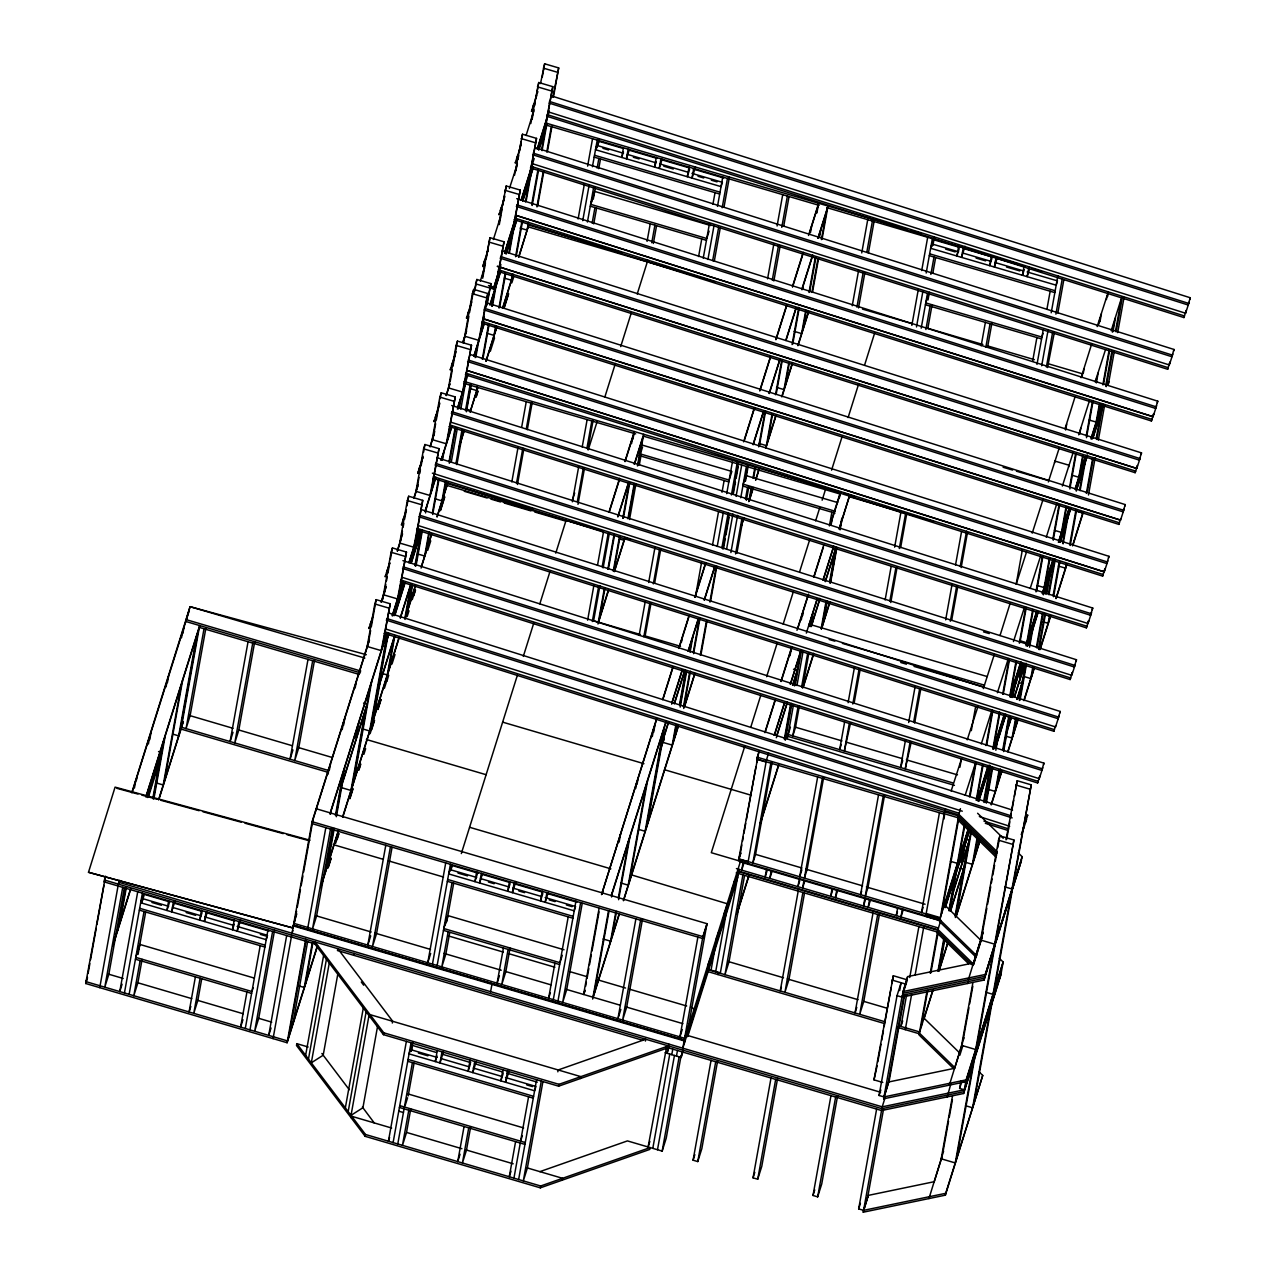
<?xml version="1.0" encoding="UTF-8"?>
<svg xmlns="http://www.w3.org/2000/svg" width="1276" height="1276" viewBox="0 0 1276 1276"><rect width="100%" height="100%" fill="white"/><g stroke="black" fill="none" stroke-linecap="round" stroke-linejoin="round"><path stroke-width="1.5" d="M88.491 872.29L292.97 927.987L88.491 872.29L115.079 787.132L310.004 840.23M317.58 945.851L287.116 1042.747L85.699 983.509L105.525 876.197M88.092 973.428L89.862 963.651M90.564 959.743L96.194 928.418M96.896 924.51L103.946 885.369M104.648 881.445L105.35 877.537L103.994 881.844L315.651 944.096M134.427 788.026L135.687 781.056M136.42 780.226L137.042 776.733M99.751 987.64L118.716 882.274L882.21 1106.834L964.321 1089.8L1001.373 971.929M148.383 744.02L149.786 736.188M122.735 887.346L104.776 987.177L108.843 974.242L124.33 888.128M149.739 739.697L151.142 731.882M117.44 930.635L125.176 887.57M118.78 926.328L125.83 887.187M120.135 922.022L126.483 886.788M166.071 686.903L167.124 681.017M167.427 682.58L168.48 676.711M147.537 797.388L149.739 785.187M148.893 793.066L151.094 780.88M181.511 637.761L182.58 631.891M152.976 797.484L158.958 764.212M182.867 633.454L183.935 627.585M153.279 799.047L163.838 740.319M153.933 798.632L165.194 736.013M366.324 654.684L190.076 606.674L185.69 621.444L360.438 672.851M137.728 891.764L119.769 991.58L122.081 984.195M124.442 992.951L142.402 893.136M142.386 899.676L143.391 894.125L170.011 901.957M181.176 685.164L163.216 784.979L156.198 782.906M142.944 899.787L143.662 895.864M164.572 780.673L182.532 680.842M129.131 994.339L144.028 911.527M138.047 954.448L145.671 912.069M196.632 636.022L178.672 735.853L173.392 734.29M180.028 731.531L197.987 631.716M199.662 625.559L181.048 729.075L327.693 772.203M140.137 960.589L133.821 995.711L137.888 982.791L142.099 959.377M204.016 628.781L186.057 728.612L190.124 715.676L205.978 627.601M168.639 900.856L166.917 910.458L169.23 903.073M173.329 902.228L171.59 911.846L175.083 900.76M248.054 641.732L230.095 741.563L232.998 732.328M201.433 910.49L199.694 920.108L202.023 912.723M252.728 643.12L234.768 742.935L238.835 730L254.69 641.924M206.106 911.877L204.383 921.479L207.286 912.26M195.403 976.842L189.087 1011.964L190.826 1006.429M200.093 978.229L193.777 1013.351L197.828 1000.416L201.704 978.947M234.21 920.14L232.487 929.757L234.226 924.207M238.899 921.511L237.176 931.129L240.654 920.044M246.938 991.994L240.606 1027.116L242.934 1019.731M308.01 659.373L290.051 759.188L292.954 749.953M245.295 1028.504L260.192 945.691M312.684 660.745L294.724 760.576L298.791 747.64L314.646 659.564M249.984 1029.876L267.944 930.06M272.617 931.432L254.658 1031.263L258.725 1018.328L274.579 930.252M286.669 935.563L268.71 1035.394L271.038 1027.993M273.064 1038.616L291.694 935.101M369.195 640.058L312.094 821.68L292.013 933.314L292.906 930.443M295.155 919.039L296.574 911.208M297.276 907.284L300.45 889.675M301.152 885.767L302.906 875.974M303.608 872.066L313.114 819.208M315.826 810.595L316.161 808.745L706.968 923.696L688.338 1027.212M328.06 774.229L329.112 768.359M329.399 769.922L330.468 764.053M342.207 729.633L343.451 722.726M343.563 725.326L344.807 718.42M287.116 1042.747L305.746 939.232M307.532 929.327L325.827 827.661M288.807 1036.591L306.065 940.683M292.874 1023.671L307.66 941.465M330.532 814.327L331.234 810.419M355.143 688.051L356.195 682.181M330.5 829.033L312.54 928.848L316.608 915.929L332.462 827.853M312.349 942.438L304.246 987.465L298.983 985.917M325.205 872.321L332.94 829.256M335.413 815.555L343.164 772.49M305.602 983.158L313.003 942.055M326.56 867.999L333.594 828.858M336.066 815.173L344.52 768.184M327.916 863.692L334.248 828.475M336.354 816.736L342.351 783.48M374.825 603.963L367.169 646.485L381.221 650.616L390.233 603.787L376.181 599.656L374.825 603.963L388.877 608.094M368.525 642.179L370.614 630.583M371.316 626.707L376.181 599.656M296.814 1043.656L296.495 1045.507L365.159 1136.326L540.338 1187.844L649.803 1149.421L650.138 1147.571L540.673 1185.994L365.494 1134.476L296.814 1043.656L308.154 1046.99M357.503 726.873L355.637 737.225L358.859 722.551M382.609 599.832L383.294 595.988M391.078 552.253L383.438 594.775L397.49 598.907L406.486 552.077L392.434 547.946L391.078 552.253L405.13 556.384M383.964 595.525L384.65 591.681M385.129 588.523L385.831 584.663M386.532 580.803L387.218 576.927M387.92 573.068L389.659 563.402M390.344 559.542L392.434 547.946M365.383 710.206L350.948 790.434L342.159 787.85M352.288 786.128L370.247 686.313M353.643 781.821L371.603 682.006M305.634 1055.3L323.594 955.485M407.347 500.543L399.691 543.05L413.743 547.197L422.739 500.367L408.687 496.236L407.347 500.543L421.399 504.674M401.047 538.743L402.434 531.023M403.136 527.148L403.822 523.288M404.524 519.428L406.406 509.714L402.801 520.799M406.948 505.886L408.687 496.236M382.577 646.31L390.233 603.787M308.473 1059.064L326.433 959.233M387.25 633.103L369.641 730.973L362.607 728.899M370.997 726.65L387.888 632.705M372.353 722.344L387.25 639.531M329.272 962.997L311.312 1062.812L323.195 1055.22L337.996 973.014M373.693 718.037L380.025 682.915M423.6 448.833L415.944 491.34L429.996 495.471L439.008 448.658L424.956 444.526L423.6 448.833L437.652 452.964M417.3 487.033L419.038 477.368M419.74 473.508L420.426 469.648M421.128 465.772L422.866 456.106M423.568 452.246L424.956 444.526M395.624 609.737L397.346 600.119M396.98 605.43L398.702 595.812M398.846 594.6L406.486 552.077M337.454 950.508L337.789 948.658L392.641 1021.183L392.306 1023.033M393.566 639.818L387.25 674.94L381.971 673.393M387.027 680.666L387.362 678.816L384.395 688.274M388.606 670.634L394.922 635.512L378.669 687.222M439.853 397.123L432.197 439.63L446.249 443.761L455.261 396.932L441.209 392.801L439.853 397.123L453.905 401.254M433.553 435.323L435.642 423.728M436.344 419.868L439.47 402.466M440.172 398.606L441.209 392.801M415.099 542.874L422.739 500.367M414.588 549.398L416.311 539.796M415.944 545.091L417.667 535.473M404.939 617.839L410.904 584.663M405.943 615.479L411.558 584.249M414.955 565.396L420.841 532.666M407.299 611.172L412.148 584.201M415.402 566.145L421.734 530.928M408.655 606.85L412.531 585.333M416.056 565.762L422.388 530.529M425.562 512.904L426.615 507.035M456.106 345.397L448.466 387.92L462.518 392.051L471.514 345.222L457.462 341.091L456.106 345.397L470.158 349.528M450.157 381.684L452.246 370.088M452.948 366.212L457.462 341.091M431.352 491.164L439.008 448.658M428.864 532.523L424.637 556.001L417.619 553.943M432.389 512.952L438.37 479.68M441.895 460.094L442.597 456.186M425.993 551.695L429.518 532.124M432.692 514.515L439.024 479.282M442.549 459.711L443.952 451.879M463.523 343.292L464.576 337.422M472.375 293.687L464.719 336.21L478.771 340.341L487.767 293.512L473.715 289.381L472.375 293.687L486.427 297.818M353.659 955.277L353.994 953.427M466.075 331.888L468.85 316.432M469.552 312.572L473.715 289.381M473.747 293.448L476.841 279.476L490.893 283.607L487.065 304.852M447.605 439.454L455.261 396.932M474.752 291.056L476.841 279.476M445.499 481.275L441.975 500.846L434.956 498.772M449.024 461.705L455.006 428.433M458.531 408.862L459.934 401.031M482.36 276.764L489.984 237.671L504.036 241.802L496.38 284.309M443.33 496.539L446.153 480.877M449.327 463.268L455.66 428.034M459.185 408.464L461.29 396.724M482.679 278.248L485.454 262.792M486.156 258.932L489.984 237.671M463.874 387.744L471.514 345.222M451.273 462.071L457.255 428.8M460.78 409.229L465.357 383.789M385.783 845.286L367.807 945.117L370.71 935.882M498.964 223.109L506.237 185.961L520.289 190.092L512.633 232.599M455.963 463.459L461.944 430.187M465.469 410.617L470.046 385.161M475.166 357.615L477.288 345.86M499.283 224.608L500.67 216.872M501.372 213.012L502.058 209.152M502.76 205.276L504.499 195.611M505.2 191.751L506.237 185.961M460.668 441.368L462.087 433.553M466.314 410.059L470.892 384.618M475.82 357.216L478.628 341.553M456.904 464.624L462.885 431.352M466.41 411.781L471.338 384.379M480.127 336.035L487.767 293.512M481.881 330.42L484.322 316.895M486.06 307.229L490.893 283.607M390.456 846.674L372.496 946.489L376.564 933.553L392.051 847.439M477.559 387.649L470.094 412.196L477.83 387.617M345.349 1107.823L363.309 1008.008M489.92 287.945L493.429 288.966L500.894 264.435M514.531 175.275L522.49 134.235L536.542 138.382L528.902 180.889M515.887 170.952L517.274 163.232M517.976 159.356L518.662 155.497M519.364 151.637L521.102 141.971M521.804 138.111L522.49 134.235M477.368 386.612L476.666 390.52L469.632 388.462M482.296 359.21L488.628 323.976M491.802 306.368L494.625 290.705M504.036 241.802L495.024 288.631L491.515 287.594M482.95 358.811L488.931 325.539M492.456 305.969L495.981 286.398M348.189 1111.587L366.148 1011.756M368.987 1015.521L351.028 1115.336L362.926 1107.743L377.712 1025.537M351.426 1118.159L351.761 1116.309L391.636 1128.032M369.721 1016.493L370.056 1014.643L580.867 1076.641L580.532 1078.491M530.784 123.549L538.743 82.525L552.795 86.656L545.155 129.179M532.14 119.242L533.878 109.576M534.58 105.717L535.266 101.857M535.968 97.981L538.743 82.525M511.277 236.905L520.289 190.092M495.758 325.571L494.003 335.365L486.969 333.291M498.932 307.963L505.264 272.729M508.789 253.158L511.963 235.55M495.359 331.058L496.061 327.135M499.586 307.564L505.567 274.292M509.443 252.76L513.319 231.243M540.498 83.562L544.645 63.8L558.697 67.931L553.481 96.928M542.204 77.326L544.645 63.8M527.546 185.195L536.542 138.382M512.394 274.324L511.341 280.21L504.323 278.136M515.568 256.715L521.9 221.482M525.425 201.911L529.301 180.379M516.222 256.316L522.554 221.099M526.079 201.512L530.656 176.072M543.799 133.486L552.795 86.656M528.503 222.295L527.084 230.111L520.066 228.053M531.661 204.67L538.009 169.437M541.534 149.866L545.043 130.296M532.204 205.468L538.536 170.234M542.061 150.664L546.973 123.373L538.647 149.85M365.159 1136.326L365.494 1134.476M383.454 1034.661L383.789 1032.81L315.108 941.991L314.773 943.841L383.454 1034.661L558.633 1086.179L668.098 1047.755M552.811 97.359L558.697 67.931M536.893 206.856L543.225 171.622M546.75 152.051L551.328 126.595M537.547 206.457L543.879 171.223M547.404 151.653L551.982 126.212M406.374 1041.391L388.414 1141.207L389.579 1137.522M511.82 481.945L518.152 446.712M521.677 427.141L526.254 401.701M393.104 1142.594L411.063 1042.779M412.674 1042.364L410.776 1050.786L411.685 1047.915M411.255 1051.376L412.802 1042.779M445.723 862.927L427.763 962.742L430.666 953.507M516.493 483.317L522.841 448.099M526.35 428.513L530.928 403.072M397.777 1143.966L412.419 1062.637M517.45 484.497L523.782 449.264M527.307 429.693L532.236 402.291M408.161 1095.925L414.062 1063.179M432.452 964.13L450.412 864.299M451.305 868.988L452.007 865.08M408.783 1110.232L402.466 1145.354L406.534 1132.418L410.744 1109.003M437.142 965.501L452.039 882.689M446.744 921.75L453.682 883.247M448.147 931.751L441.815 966.873L445.882 953.954L449.742 932.485M578.108 218.978L584.44 183.744M587.614 166.119L592.543 138.733M582.733 220.668L589.129 185.116M592.431 166.741L597.232 140.105M597.216 146.644L598.205 141.094L622.943 148.367M598.237 144.188L599.178 138.924M437.285 1050.483L435.291 1061.584L437.03 1056.034M587.423 222.04L593.659 187.381M597.12 168.113L598.859 158.495M593.292 199.104L595.302 187.923M598.763 168.671L600.486 159.037M441.975 1051.871L439.981 1062.956L443.458 1051.871M592.144 223.172L594.951 207.557M476.65 872.018L474.911 881.636L477.814 872.401M593.755 223.89L596.562 208.291M481.323 873.39L479.601 883.008L482.503 873.773M623.454 147.825L621.731 157.427L623.47 151.892M628.143 149.196L626.42 158.814L629.323 149.579M470.078 1060.133L468.085 1071.218L470.413 1063.833M572.35 501.819L578.698 466.585M582.207 447.015L587.135 419.613M474.768 1061.504L472.774 1072.606L476.251 1061.52M464.065 1126.485L457.733 1161.607L460.062 1154.222M577.39 501.229L583.371 467.957M586.896 448.386L591.825 420.984M509.427 881.668L507.704 891.27L510.033 883.885M577.98 504.355L584.328 469.121M587.837 449.551L593.133 420.203M490.606 991.723L491.93 984.322M468.739 1127.856L462.422 1162.978L466.49 1150.059L470.7 1126.644M514.116 883.04L512.394 892.658L515.871 881.572M503.414 948.02L497.098 983.126L499.41 975.741M508.103 949.392L501.771 984.514L505.838 971.578L510.049 948.164M656.247 157.458L654.524 167.076L656.263 161.526M660.936 158.846L659.198 168.448L662.1 159.213M647.076 241.371L650.234 223.81M502.872 1069.782L500.878 1080.868L503.191 1073.483M651.749 242.743L654.907 225.182M653.36 243.477L656.518 225.916M587.63 620.184L593.962 584.95M597.487 565.38L603.468 532.108M507.545 1071.154L505.551 1082.239L509.044 1071.154M542.22 891.302L540.498 900.92L542.81 893.535M592.303 621.556L598.651 586.322M602.176 566.751L608.158 533.48M593.611 620.774L599.943 585.54M603.117 567.932L609.465 532.698M546.91 892.69L545.171 902.292L548.074 893.056M604.282 588.874L597.965 623.996L608.572 590.262M607.807 569.303L614.139 534.07M599.656 617.839L604.936 588.475M608.461 568.905L614.442 535.633M631.572 443.57L632.274 439.646M632.928 439.263L634.316 431.543L624.889 461.513M613.246 571.217L619.594 536M622.768 518.375L629.1 483.141M613.9 570.835L620.248 535.601M623.406 517.976L629.754 482.759M689.04 167.108L687.301 176.71L689.63 169.325M515.584 1141.637L509.268 1176.759L511.006 1171.208M627.904 518.742L634.252 483.508M637.41 465.9L642.003 440.443M628.558 518.343L634.539 485.071M638.064 465.517L643.678 434.287L634.252 464.273M629.515 519.507L635.847 484.29M639.372 464.719L641.126 454.942M693.713 168.48L691.991 178.098L695.468 167.012M513.941 1178.131L520.273 1143.009M528.583 1096.802L520.592 1141.159L522.347 1135.624M554.932 963.173L548.616 998.295L550.355 992.744M518.63 1179.518L536.59 1079.687M553.305 999.666L568.203 916.854M541.279 1081.075L523.32 1180.89L527.387 1167.955L542.874 1081.841M557.979 1001.038L575.939 901.223M580.628 902.611L562.668 1002.426L566.735 989.49L582.223 903.376M698.594 256.524L701.752 238.963M703.236 258.135L709.472 223.459M712.933 204.208L715.023 192.66M557.835 1071.824L558.154 1069.974L645.736 1039.238L645.401 1041.072M639.148 635.336L645.13 602.065M648.655 582.494L655.003 547.26M540.338 1187.844L540.673 1185.994M558.633 1086.179L558.968 1084.329L668.433 1045.905M707.925 259.506L714.161 224.847M717.479 206.377L722.758 177.029M643.838 636.708L649.819 603.436M653.344 583.866L659.676 548.632M645.13 635.926L651.127 602.655M654.636 583.084L660.633 549.812M712.662 260.607L718.643 227.335M722.168 207.765L727.448 178.401M714.257 261.373L720.238 228.101M724.114 206.568L729.394 177.22M599.098 908.337L583.595 994.451L584.95 990.144M585.652 986.236L586.354 982.313M587.056 978.405L588.826 968.612M589.528 964.704L591.282 954.911M592 951.003L599.034 911.862M602.208 894.237L602.91 890.329M619.115 842.128L620.519 834.297M608.461 911.096L592.638 999.06L619.434 913.807M594.313 992.903L609.115 910.697M611.571 896.996L612.273 893.072M562.237 1180.156L562.572 1178.306L526.478 1167.699M635.719 788.456L636.772 782.587M637.075 784.15L638.128 778.28M615.861 911.83L610.582 941.178L603.085 938.977M618.318 898.129L628.542 841.362M611.938 936.871L616.515 911.431M618.621 899.692L629.897 837.056M652.307 736.555L653.711 728.724M653.663 732.249L655.067 724.417M646.15 785.346L628.191 885.161L620.694 882.96M629.546 880.855L647.506 781.04M663.089 731.483L645.114 831.298L639.499 829.639M646.469 826.992L664.429 727.16M647.825 822.669L662.26 742.457M664.605 732.568L662.85 742.345L672.213 745.104L675.738 725.534M681.464 642.131L682.166 638.223M617.935 1018.679L635.895 918.864M695.5 596.275L701.481 562.987M640.584 920.235L622.624 1020.05L626.691 1007.131L642.53 919.055M679.614 704.017L685.595 670.745M673.568 740.798L676.392 725.135M679.901 705.58L685.898 672.293M689.774 650.76L691.528 640.983M674.924 736.491L677.046 724.752M680.204 707.127L686.552 671.894M690.061 652.323L692.884 636.676M683.426 706.92L689.774 671.686M693.299 652.116L699.28 618.844M712.518 545.107L718.5 511.835M722.025 492.265L724.13 480.526M683.729 708.483L690.428 671.288M693.586 653.679L699.934 618.445M717.208 546.479L723.189 513.207M726.714 493.652L732.344 462.311M767.578 278.822L773.91 243.588M777.084 225.98L782.714 194.654M700.349 654.811L706.33 621.54M709.855 601.969L716.187 566.735M701.018 654.301L706.984 621.141M710.493 601.57L716.841 566.337M721.881 547.851L728.229 512.617M731.403 495.008L737.369 461.848M722.838 549.015L729.17 513.797M732.695 494.227L738.325 462.901M723.492 548.632L725.246 538.839M725.948 534.931L729.122 517.306M733.349 493.828L735.455 482.073M736.172 478.165L738.278 466.426M772.251 280.194L778.599 244.96M781.773 227.351L787.404 196.041M773.862 280.975L780.194 245.742M783.719 226.171L788.999 196.807M726.57 549.238L732.918 514.005M736.077 496.38L741.707 465.07M730.909 552.572L737.592 515.376M740.766 497.784L746.396 466.442M744.881 481.339L747.704 465.66M745.535 480.924L747.991 467.223M735.582 553.943L741.93 518.726M745.439 499.155L747.561 487.416M736.89 553.162L743.222 517.928M746.396 500.32L748.852 486.635M748.757 501.627L751.229 487.926M752.984 478.133L754.754 468.356M758.614 446.823L764.962 411.59M750.113 497.321L751.883 487.528M753.637 477.75L755.392 467.957M759.268 446.425L765.616 411.191M772.012 414.285L766.366 445.611L758.869 443.394M775.521 394.715L781.518 361.443M767.721 441.289L772.65 413.887M776.175 394.316L782.172 361.044M810.483 232.551L811.536 226.681M788.919 362.177L783.99 389.579L776.494 387.378M792.077 344.568L798.776 307.372M666.247 1049.016L648.112 1146.98L649.867 1141.446M785.33 385.272L789.206 363.74M792.731 344.169L799.079 308.936M802.588 289.365L803.306 285.457M816.257 213.347L816.959 209.439M816.911 212.964L818.65 203.283L808.521 235.47M668.768 1044.055L667.109 1053.306L668.895 1047.612M652.802 1148.352L669.772 1054.088M671.782 1054.678L672.787 1049.127M805.826 310.068L801.599 333.562L794.103 331.361M808.984 292.459L815.332 257.226M818.857 237.655L819.559 233.747M802.955 329.256L806.113 311.631M809.638 292.06L815.986 256.827M819.495 237.256L820.915 229.425M657.491 1149.74L674.446 1055.459M811.887 292.443L817.884 259.172M821.393 239.601L826.322 212.199M812.541 292.044L818.522 258.773M822.047 239.202L828.012 206.042L817.9 238.229M676.471 1056.05L677.476 1050.515M697.892 937.094L679.933 1036.909L682.245 1029.525M539.876 1171.639L627.441 1140.903L662.164 1151.111L679.135 1056.847M681.129 1055.459L666.231 1138.176L662.164 1151.111M665.083 1052.7L681.161 1057.437L682.15 1051.887M682.485 1050.036L702.901 936.616L706.968 923.696M684.159 1043.943L685.483 1036.543M694.176 1008.901L690.475 1007.115M707.191 970.685L708.515 963.284M708.547 966.379L709.871 958.978M715.31 944.83L716.649 937.429M711.051 970.111L715.549 945.101M716.665 940.524L718.005 933.123M723.444 918.975L724.768 911.574M724.8 914.653L726.124 907.268M727.224 903.759L631.875 875.017M715.724 971.483L727.16 908.002M731.579 893.12L732.903 885.719M732.918 888.798L734.258 881.413M717.925 974.545L718.26 972.711M758.885 751.5L738.469 860.694L740.846 853.118M740.08 854.76L741.85 844.983M742.552 841.059L743.254 837.152M743.956 833.244L745.726 823.451M746.428 819.543L755.934 766.685M756.636 762.777L758.04 754.945M720.286 973.301L738.246 873.486M743.031 862.736L741.707 870.136L744.083 862.576M742.919 874.857L724.959 974.673L729.027 961.753L744.53 875.623M717.686 1060.579L701.832 1148.655L697.765 1161.575L693.091 1160.203L711.051 1060.388M747.832 863.453L766.461 759.938L768.63 753.047M697.765 1161.575L715.724 1061.76M852.24 305.777L858.573 270.544M861.747 252.935L867.728 219.663M770.816 763.16L752.856 862.975L755.567 854.362L772.108 762.378M790.035 655.705L791.088 649.835M856.914 307.165L863.262 271.932M866.787 252.361L872.417 221.035M801.28 619.945L802.333 614.075M802.636 615.638L803.338 611.714M858.525 307.931L864.857 272.697M868.382 253.126L874.363 219.855M784.309 739.107L790.657 703.889M794.166 684.319L795.586 676.487M784.963 738.708L791.295 703.475M794.47 685.882L800.467 652.578M785.266 740.271L791.599 705.038M795.123 685.467L801.456 650.234M793.417 705.118L787.802 736.332L954.432 785.33M796.942 685.547L802.923 652.275M809.941 626.612L811.695 616.818M766.445 869.626L765.121 877.027L767.498 869.466M810.595 626.213L813.051 612.512M829.4 525.919L831.872 512.218M811.823 625.75L812.876 619.881M798.106 706.489L792.811 735.853L795.522 727.24L799.398 705.708M801.615 686.919L807.612 653.647M831.075 525.138L832.143 519.268M802.572 688.083L808.904 652.865M771.135 871.014L769.811 878.398L772.187 870.854M839.369 497.911L840.405 492.153L830.293 524.34M821.186 628.494L826.114 601.108M829.639 581.537L835.27 550.227M822.191 626.149L826.768 600.709M829.942 583.1L836.274 547.851M830.213 582.669L836.211 549.398M840.071 527.865L841.841 518.072M823.546 621.843L827.071 602.272M830.58 582.685L836.928 547.468M840.102 529.843L841.506 522.012M799.239 879.276L797.915 886.66L799.685 880.998M817.661 776.94L799.701 876.756L801.854 869.865M798.202 891.111L780.242 990.926L781.39 987.241M803.928 880.647L802.588 888.048L804.965 880.488M822.334 778.312L804.374 878.143L807.086 869.514L823.642 777.531M802.875 892.498L784.915 992.313L788.983 979.378L804.486 893.264M777.642 1078.22L761.788 1166.296L757.721 1179.215L753.047 1177.844L771.007 1078.013M757.721 1179.215L775.68 1079.4M911.846 325.38L918.178 290.146M921.703 270.576L927.684 237.304M844.584 722.232L839.656 749.634L841.283 744.466M848.109 702.661L854.442 667.428M916.487 326.943L922.867 291.518M926.185 273.016L932.373 238.676M932.357 245.215L933.346 239.665L958.085 246.938M932.915 245.327L934.367 237.208M849.274 723.604L844.345 751.006L850.566 722.822M852.799 704.033L859.131 668.799M921.208 328.171L927.413 293.655M930.874 274.388L934 257.066M854.091 703.251L860.088 669.98M928.003 299.988L929.391 292.284M932.868 273.016L935.627 257.608M925.882 329.543L930.092 306.128M927.843 328.315L932.054 304.9M832.032 888.909L830.692 896.31L832.478 890.648M885.129 599.991L891.111 566.719M894.635 547.149L900.968 511.915M836.721 890.297L835.381 897.682L837.758 890.138M889.803 601.363L895.8 568.091M899.309 548.52L905.657 513.287M890.76 602.527L897.092 567.294M900.617 547.723L906.598 514.451M958.595 246.396L956.872 255.998L959.201 248.613M963.284 247.767L961.562 257.385L965.039 246.3M878.542 794.852L860.582 894.667L861.667 891.222M864.825 898.559L863.485 905.96L865.862 898.4M883.231 796.224L865.272 896.039L867.983 887.426L884.523 795.442M837.598 1095.845L821.744 1183.921L817.677 1196.856L813.003 1195.468L830.963 1095.653M869.498 899.931L868.174 907.332L870.551 899.771M817.677 1196.856L835.636 1097.025M872.991 913.106L855.032 1012.937L856.77 1007.386M991.388 256.029L989.666 265.647L991.978 258.262M905.482 740.144L900.553 767.546L902.722 760.64M908.656 722.519L914.988 687.301M877.681 914.493L859.721 1014.308L863.772 1001.373L879.627 913.297M996.077 257.417L994.339 267.019L997.242 257.784M981.164 345.796L985.375 322.381M910.171 741.515L905.242 768.918L911.112 742.68M913.68 721.945L919.677 688.673M914.637 723.109L920.969 687.876M985.838 347.184L990.048 323.769M987.799 345.956L992.01 322.541M945.66 619.849L952.008 584.615M955.517 565.045L961.514 531.773M897.602 908.209L896.278 915.594L897.459 911.814M950.349 621.237L956.681 586.003M960.206 566.432L966.554 531.199M951.641 620.439L957.638 587.167M961.163 567.597L967.495 532.363M902.292 909.581L900.952 916.981L903.328 909.421M882.785 1082.447L873.996 1079.863L893.312 975.741L907.364 979.872L901.957 997.114L897.028 995.663L901.095 982.727L899.692 990.559M877.122 1065.779L873.996 1079.863M877.824 1061.855L880.998 1044.246M881.7 1040.323L883.455 1030.545M884.156 1026.622L891.206 987.48M891.908 983.573L893.312 975.741M1024.181 265.679L1022.443 275.297L1024.197 269.746M978.836 1071.633L982.743 1075.445L945.691 1193.315L863.581 1210.35L858.668 1208.898L876.628 1109.083M999.236 958.196L1003.159 962.024L966.107 1079.879L883.997 1096.929L879.068 1095.478L897.028 995.663M1028.855 267.051L1027.132 276.669L1029.461 269.284M982.743 1075.445L945.372 1195.165L863.246 1212.2L882.21 1106.834L885.145 1097.488M966.107 1079.879L965.773 1081.729L883.662 1098.78L902.292 995.264L984.402 978.213L1021.454 860.359L984.067 980.064L901.957 997.114M1018.2 852.847L1022.108 856.659L1021.789 858.509L984.737 976.363L902.611 993.414L907.651 976.603L973.349 962.965L973.014 964.815M867.648 1197.43L883.502 1109.354M888.048 1083.994L903.902 995.918M933.984 1181.751L868.286 1195.389L863.246 1212.2M907.651 976.603L902.611 993.414M904.556 995.535L889.404 1079.687L883.997 1096.929M906.566 995.12L900.936 1026.43L902.674 1020.896M909.74 977.496L918.895 926.615M939.439 812.764L921.479 912.579L923.106 907.411M905.29 1029.652L911.606 994.53M915.131 974.96L923.904 926.137M943.857 819.176L944.559 815.268M1032.683 360.949L1036.894 337.534M959.919 767.243L961.322 759.411M1036.989 364.41L1043.226 329.734M1047.038 308.553L1050.164 291.231M971.307 730.654L975.534 707.159M927.062 990.846L919.007 1034.868L953.172 1068.187M930.236 973.221L937.956 929.502L940.875 920.203M959.201 814.2L957.702 819.766L996.157 857.265M960.445 808.649L958.372 816.066L996.811 853.58M921.017 1027.627L927.716 990.447M930.89 972.838L937.924 933.681M941.704 913.345L958.611 819.399M1041.679 365.781L1048.043 330.404M1051.217 312.779L1057.9 275.6M1046.384 367.01L1052.732 331.776M1055.89 314.167L1062.238 278.934M937.924 971.355L943.921 938.083M948.85 910.681L954.831 877.409M964.465 824.216L957.415 863.358L950.397 861.3M969.393 796.814L975.374 763.542M938.578 970.956L944.208 939.646M949.424 910.713L956.187 873.103M958.77 859.051L964.768 825.779M970.047 796.415L976.028 763.144M939.583 968.612L944.846 939.311M950.094 910.219L953.523 891.111M1054.327 332.542L1047.532 367.552M1057.852 312.971L1063.833 279.699M964.066 848.046L961.37 862.975L965.422 843.723M955.07 915.977L963.157 871.077M967.607 846.307L963.492 869.227L959.983 868.19M976.172 800.371L982.504 765.137M986.029 745.567L992.01 712.295M955.373 917.524L970.877 831.41M976.826 799.972L983.158 764.739M986.683 745.168L992.664 711.896M956.378 915.163L971.164 832.973M1016.414 582.957L1022.395 549.685M992.808 749.124L999.491 711.928M1002.665 694.319L1008.997 659.086M977.288 836.912L972.36 864.315L965.342 862.257M983.637 801.679L989.618 768.407M993.462 748.725L999.794 713.491M1003.319 693.921L1009.3 660.649M973.955 859.242L977.48 839.672M984.179 802.476L990.511 767.259M977.687 847.376L979.107 839.544M985.79 802.349L992.138 767.131M995.679 746.699L996.014 744.849M986.332 803.146L992.664 767.929M995.838 750.304L997.242 742.472M1009.794 695.914L1016.127 660.697M1019.301 643.072L1025.633 607.839M1010.799 693.57L1016.43 662.26M1019.955 642.673L1026.287 607.456M999.156 769.922L995.28 791.439L988.246 789.381M1002.665 750.352L1008.662 717.08M1012.171 697.494L1013.24 691.624M1054.534 462.917L1054.869 461.067L1068.921 465.198L1068.586 467.048M996.636 787.132L999.794 769.524M1003.303 750.033L1009.3 716.681M1012.825 697.111L1014.595 687.317M997.992 782.826L1000.448 769.157M1003.606 751.58L1007.466 730.111M1007.801 728.261L1009.858 716.809M1022.124 664.126L1019.779 677.205L1022.81 663.552M1032.763 609.45L1026.781 642.721L1019.763 640.648M1035.937 591.825L1042.285 556.607M1028.137 638.415L1033.066 611.013M1036.591 591.442L1042.923 556.208M1065.667 430.012L1066.72 424.142M928.944 1198.563L943.586 1151.207M947.239 1096.897L950.875 1083.723M949.344 1085.142L963.986 1037.787M967.639 983.477L967.974 981.627M968.309 979.777L982.951 932.421M1015.584 718.484L1012.075 738.006L1006.796 736.459M1019.093 698.961L1021.566 685.292M1025.33 664.349L1021.885 683.442L1018.376 682.405M1013.431 733.7L1016.238 718.085M1019.396 700.508L1026.111 663.233M1029.269 645.624L1031.391 633.885M1014.787 729.394L1016.541 719.6M1020.066 700.03L1026.398 664.796M1029.572 647.187L1032.747 629.578M952.47 1096.164L941.194 1158.799L955.245 1162.93L973.205 1063.115M972.87 982.743L961.61 1045.379L975.662 1049.51L993.621 949.679M998.518 840.182L980.558 940.013L994.61 944.144L1013.926 840.007L999.874 835.876L998.518 840.182L1012.57 844.329M1049.398 558.202L1044.119 587.55L1037.101 585.493M1052.923 538.631L1058.92 505.36M1082 377.202L1082.718 373.278M942.9 1152.531L948.531 1121.205M949.248 1117.297L952.406 1099.689M963.316 1039.111L968.947 1007.785M969.648 1003.877L972.822 986.252M982.265 933.745L986.842 908.305M987.544 904.381L990.718 886.772M991.42 882.848L992.122 878.941M992.84 875.017L994.594 865.24M995.296 861.316L997.066 851.539M997.768 847.631L999.874 835.876M1045.475 583.244L1050.052 557.803M1053.226 540.195L1059.558 504.961M1083.356 372.895L1084.074 368.971M1046.479 585.094L1046.814 583.244M1050.292 568.713L1050.627 566.879M1032.874 666.79L1030.769 678.545L1023.751 676.471M1036.399 647.219L1042.396 613.947M1045.905 594.377L1048.728 578.73M1031.247 677.779L1031.582 675.929M1032.364 673.473L1033.416 667.587M1036.941 648.017L1043.274 612.799M1046.798 593.212L1050.323 573.642M1050.547 572.158L1050.882 570.308M1038.536 648.798L1044.885 613.565M1048.409 593.994L1054.391 560.722M964.321 1089.8L959.632 1088.412L960.972 1081.027M1039.079 649.596L1045.411 614.362M1048.936 594.791L1054.933 561.52M1005.998 839.831L1017.211 780.721L1031.263 784.852L1013.303 884.667M1066.034 506.955L1061.457 532.395L1054.439 530.337M1069.559 487.384L1075.556 454.112M1099.003 323.992L1100.056 318.123M1006.652 839.433L1009.826 821.824M1010.528 817.9L1011.23 813.992M1011.932 810.085L1013.702 800.291M1014.404 796.384L1017.211 780.721M1062.812 528.089L1066.688 506.556M1069.862 488.947L1076.194 453.714M1079.719 434.143L1080.772 428.273M1099.992 321.648L1101.411 313.816M945.372 1195.165L945.691 1193.315M665.976 1047.133L881.541 1110.535L963.651 1093.484L965.661 1082.399L1003.159 962.024M984.067 980.064L984.402 978.213M984.737 976.363L1022.108 856.659M1049.542 615.479L1048.138 623.31L1042.859 621.763M1053.067 595.908L1059.048 562.636M1062.573 543.066L1066.098 523.495M1106.42 299.525L1107.121 295.617M1053.593 596.705L1059.941 561.472M1063.115 543.863L1067.693 518.423M1107.664 296.415L1108.365 292.507M1075.493 488.564L1086.004 455.436M1082.67 455.707L1078.81 477.24L1071.776 475.166M1086.195 436.137L1092.543 400.903M1096.052 381.333L1096.77 377.425M956.601 1158.624L974.561 1058.793M977.017 1045.188L994.977 945.372M995.966 939.838L1013.926 840.007M1080.166 472.933L1083.324 455.309M1086.498 437.7L1093.181 400.505M1096.355 382.896L1098.126 373.102M1066.178 564.231L1065.476 568.155L1058.442 566.081M1069.703 544.661L1076.035 509.443M1079.56 489.856L1083.436 468.34M1070.229 545.458L1076.577 510.24M1080.102 490.654L1085.031 463.268M990.543 1007.944L972.583 1107.775L965.565 1105.702M1010.959 894.524L992.999 994.339L985.965 992.281M1031.263 784.852L1011.948 888.973L1004.93 886.916M1099.322 404.46L1096.148 422.069L1089.114 420.011M1102.831 384.889L1109.179 349.656M1112.337 332.047L1114.108 322.254M973.939 1103.453L991.899 1003.638M994.355 990.032L1012.315 890.217M1097.504 417.762L1099.96 404.061M1103.485 384.491L1109.466 351.219M1112.991 331.648L1115.463 317.947M1086.339 493.413L1092.671 458.196M1096.196 438.625L1100.773 413.169M1105.686 385.862L1112.018 350.645M1115.543 331.074L1121.173 299.748M1087.232 492.265L1093.213 458.993M1096.738 439.423L1102.703 406.246M1106.228 386.66L1112.56 351.442M1116.085 331.872L1122.067 298.584M1002.713 964.544L1000.703 975.63L963.651 1093.484M1088.476 494.992L1095.159 457.797M1098.333 440.188L1104.665 404.955M1108.429 384.076L1114.155 352.208M1117.68 332.637L1124.028 297.404M131.795 792.667L190.076 606.674L364.84 658.065M132.05 792.603L189.342 610.343M87.39 977.352L86.034 981.659L287.451 1040.897L317.325 945.899M85.699 983.509L87.502 977.815M118.381 884.124L119.577 880.328M145.847 796.798L199.55 625.926M146.102 796.75L199.215 627.776M147.506 797.484L161.653 752.521L158.527 751.596M148.287 797.404L160.648 758.056M114.409 940.221L130.535 888.973M158.575 799.733L183.122 721.69M112.894 945.867L130.79 888.909M158.846 799.685L183.361 721.69M141.429 902.754L143.741 895.369M141.668 902.754L143.406 897.219M137.186 953.666L139.515 946.282M267.115 936.791L266.206 939.678L140.679 902.754L142.035 898.448L168.655 906.279M253.111 987.831L251.946 991.532L135.782 957.367L139.85 944.431L254.099 978.038M371.204 621.332L368.923 628.542L369.434 626.931M387.457 569.622L385.177 576.816L385.703 575.221M403.71 517.912L401.43 525.106L401.956 523.511M419.964 466.203L417.699 473.396L418.209 471.801M421.782 460.795L422.962 457.063M436.233 414.477L433.952 421.686L434.462 420.091M438.641 407.219L439.805 403.487M452.486 362.767L450.205 369.976L450.731 368.381M454.304 357.376L456.058 351.777M468.739 311.057L466.458 318.25L466.984 316.655M470.557 305.666L471.737 301.934M484.992 259.347L482.711 266.54L483.237 264.945M486.81 253.956L487.99 250.208M501.261 207.637L498.98 214.831L499.49 213.236M503.079 202.23L504.833 196.632M517.514 155.927L515.233 163.121L515.759 161.526M519.332 150.52L521.087 144.922M533.767 104.201L531.486 111.411L532.012 109.816M535.585 98.81L536.765 95.078M480.302 281.103L484.465 267.864M493.381 239.505L501.101 214.926M509.427 188.449L517.418 163.822M526.079 135.495L533.799 110.916M381.109 602.144L385.878 586.976M397.203 550.961L402.562 533.894M413.887 497.895L418.065 484.625M429.98 446.712L434.749 431.543M446.074 395.528L449.822 383.613M462.757 342.462L466.33 331.09M312.221 822.095L369.466 640.01M381.38 602.097L386.149 586.928M397.474 550.913L401.047 539.541M414.158 497.847L417.73 486.475M430.235 446.664L434.414 433.393M446.329 395.48L449.902 384.108M463.013 342.415L466.585 331.042M296.798 913.839L293.815 923.345L684.606 1038.281L688.673 1025.362M504.467 253.095L515.759 217.159M521.102 200.141L534.181 158.543M537.148 149.085L549.047 111.267M293.001 927.301L295.266 919.486M493.429 288.966L500.559 266.285M504.722 253.047L516.014 217.111M521.358 200.093L532.666 164.173M537.419 149.053L549.302 111.235M330.213 812.876L386.819 632.816M392.195 615.75L402.913 581.633M408.878 562.684L419.006 530.449M424.956 511.501L435.69 477.384M441.049 460.317L451.784 426.2M457.733 407.251L467.861 375.016M473.827 356.068L483.955 323.849M489.904 304.9L500.607 270.863M505.966 253.844L516.652 219.807M522.602 200.906L533.304 166.869M330.085 814.12L387.091 632.768M392.45 615.702L403.184 581.585M409.133 562.636L419.262 530.401M425.227 511.453L435.945 477.336M441.321 460.269L452.039 426.152M457.398 409.102L465.74 382.561M474.082 356.02L484.21 323.801M490.175 304.852L500.878 270.815M506.221 253.796L516.924 219.775M522.873 200.858L532.969 168.719M538.919 149.802L546.638 125.223M387.218 636.453L388.414 632.673M393.774 615.622L403.886 583.435M410.441 562.62L420.554 530.433M386.229 642.003L388.606 634.427M394.555 615.495L404.667 583.307M411.223 562.477L421.335 530.29M341.33 785.936L367.057 704.049L363.548 703.028M385.894 643.854L388.861 634.379M394.826 615.447L404.939 583.26M411.478 562.429L421.75 529.795M340.995 787.786L366.722 705.899M379.004 685.371L394.316 636.628M400.217 617.887L410.824 584.137M400.473 617.855L410.489 585.971M321.01 885.656L338.347 830.517M342.526 817.198L399.308 636.596M405.034 618.35L415.45 585.253M421.415 566.241L431.575 533.926M436.966 516.812L447.716 482.599M460.269 442.66L463.858 431.256M485.885 361.188L496.587 327.15M502.521 308.234L513.223 274.212M518.582 257.194L528.679 225.039L518.838 257.146M320.675 887.506L338.603 830.469M342.797 817.15L399.563 636.533M404.955 619.434L415.115 587.104M421.08 568.091L431.846 533.878M437.221 516.764L447.988 482.535M458.738 448.323L464.113 431.208M486.14 361.14L496.842 327.103M502.792 308.202L512.888 276.047M327.964 867.776L330.931 858.317M335.684 843.213L338.65 833.754M349.943 797.867L352.91 788.409M358.843 769.524L360.63 763.845M370.136 733.62L374.299 720.382M377.856 709.057L380.822 699.599M392.019 663.999L395.002 654.524M412.276 599.592L415.242 590.118M427.747 550.339L430.73 540.865M440.252 510.56L444.431 497.305M475.98 396.932L477.766 391.238M490.319 351.299L494.514 337.996M504.068 307.58L508.247 294.262M511.835 282.857L513.638 277.163M328.219 867.728L331.186 858.285M337.135 839.385L338.922 833.722M349.911 798.744L352.894 789.238M358.859 770.257L360.661 764.563M363.867 754.355L365.638 748.693M371.587 729.792L374.554 720.35M377.967 709.504L381.093 699.567M386.915 681.033L388.701 675.339M407.204 616.483L408.99 610.789M413.727 595.764L415.513 590.07M440.523 510.512L444.798 496.89M476.235 396.884L478.037 391.174M504.339 307.532L508.661 293.751M596.833 147.872L598.572 142.338M591.442 202.485L594.345 193.25M451.752 866.532L450.396 870.838L451.401 865.303L478.021 873.135M461.322 853.564L517.402 675.179M523.304 656.406L533.926 622.608M539.828 603.835L549.86 571.919M555.762 553.146L566.385 519.348M572.286 500.559L574.647 493.046M588.236 449.87L597.088 421.702M604.76 397.299L615.383 363.5M620.694 346.594L631.317 312.795M637.218 294.022L647.841 260.224M445.196 924.845L447.525 917.444M405.258 1105.16L407.586 1097.759M608.987 512.107L619.594 478.372M609.242 512.075L619.259 480.223M625.144 461.497L633.981 433.377M617.759 516.732L628.366 483.014M618.031 516.7L628.621 482.982M634.523 464.241L643.343 436.137L840.198 494.035L830.564 524.292M709.089 231.115L706.776 238.5L590.613 204.335L594.664 191.4L710.828 225.565M639.818 455.739L642.53 447.11M598.3 622.146L608.301 590.294M614.203 571.552L624.937 537.387M614.458 571.536L625.065 537.802M562.269 955.309L559.957 962.694L443.793 928.529L447.86 915.594L564.024 949.775M656.677 718.516L601.554 894.635L656.342 720.366M662.627 699.567L672.755 667.364M678.704 648.431L688.833 616.228M694.782 597.28L705.5 563.195M743.637 441.863L754.355 407.778M759.714 390.743L770.433 356.658M775.792 339.607L786.51 305.538M792.46 286.59L803.178 252.504M662.898 699.519L673.01 667.332M678.976 648.383L689.088 616.18M695.053 597.232L705.772 563.147M744.498 439.933L754.626 407.73M759.986 390.695L770.098 358.508M776.047 339.575L786.766 305.49M792.571 287.004L803.433 252.473M809.383 233.54L818.315 205.133M611.252 895.545L666.04 721.275M671.989 702.326L682.118 670.123M688.083 651.191L698.195 618.988M704.161 600.039L714.879 565.938M753.015 444.622L763.128 412.435M769.077 393.502L779.795 359.417M785.745 340.469L795.873 308.282M801.822 289.349L812.541 255.264M611.379 895.959L666.311 721.227M671.67 704.177L682.389 670.075M688.338 651.143L698.466 618.94M704.416 599.991L714.544 567.788M753.271 444.574L763.399 412.387M769.348 393.455L779.461 361.267M786.016 340.437L796.128 308.234M801.95 289.764L812.796 255.216M818.155 238.181L827.677 207.892M661.239 744.913L668.305 722.423M674.207 703.698L684.797 669.964M660.904 746.763L668.56 722.407M674.462 703.666L685.068 669.948M744.498 480.877L745.583 477.431M659.229 753.877L663.983 738.724M583.866 994.403L585.046 990.623M663.057 742.472L664.254 738.676M592.957 997.21L619.163 913.855M623.326 900.601L678.114 726.331M684.08 707.382L694.798 673.297M700.444 655.322L701.337 652.451M740.67 527.355L743.653 517.881M749.012 500.846L753.175 487.591M755.551 480.015L759.124 468.659M765.68 447.828L775.792 415.641M781.741 396.692L792.46 362.607M797.819 345.573L808.537 311.488M623.597 900.553L678.385 726.283M684.335 707.335L694.463 675.148M740.941 527.307L743.908 517.833M749.267 500.798L753.43 487.544M755.823 479.967L758.789 470.493M765.935 447.78L776.063 415.593M782.013 396.661L792.125 364.457M798.074 345.525L808.793 311.44M618.525 1016.828L620.838 1009.444M744.785 746.173L711.306 852.703L939.886 919.932M750.703 727.4L760.735 695.468M766.637 676.695L777.259 642.897M783.161 624.124L793.193 592.208M799.685 571.552L809.718 539.636M815.619 520.847L819.766 507.704M822.127 500.192L825.668 488.931M831.569 470.158L842.192 436.36M848.093 417.587L858.716 383.789M864.618 365L874.65 333.084M764.834 732.568L774.947 700.396M780.896 681.464L791.614 647.379M796.974 630.344L808.282 594.377M813.625 577.342L823.754 545.155M759.14 751.452L756.684 759.252L766.063 762.011M765.09 732.52L775.218 700.349M781.167 681.416L791.87 647.347M797.819 628.414L808.537 594.329M813.897 577.294L823.419 547.005M706.633 925.547L702.566 938.466L311.775 823.53M774.197 735.327L784.309 703.14M790.275 684.207L800.977 650.138M806.336 633.103L817.055 599.034M823.004 580.101L833.707 546.016M839.066 528.982L849.784 494.913L839.337 528.934M774.468 735.279L784.58 703.108M790.53 684.175L801.36 649.707M808.984 625.479L817.31 598.986M823.259 580.054L833.372 547.867M776.653 735.901L787.26 702.183M792.555 685.324L797.261 670.331L793.512 669.23M811.042 626.516L819.878 598.412M825.173 581.553L835.78 547.819M776.318 737.751L786.925 704.033M792.811 685.292L796.926 672.181M811.297 626.484L819.543 600.262M825.428 581.521L836.179 547.356M740.59 853.165L738.724 859.083L748.103 861.826M931.958 246.443L933.123 242.759M740.925 859.912L684.127 1040.865L293.336 925.913M682.804 1048.25L739.043 869.355L687.222 1034.98M686.935 1036.702L738.852 871.508M681.161 1057.437L682.947 1051.743M687.716 1036.543L737.863 877.059M760.065 823.738L778.519 765.058M786.845 738.549L790.418 727.192M802.923 687.445L813.625 653.36M821.281 629.02L829.703 602.256M759.746 825.588L778.791 765.01M787.117 738.517L788.313 734.721M803.178 687.397L813.306 655.21M821.632 628.717L829.958 602.208M928.657 293.671L925.754 302.906L1041.902 337.071L1043.066 333.371M927.158 299.206L928.896 293.671M736.762 913.839L748.693 875.878M737.018 913.791L748.964 875.815M693.091 1160.203L694.83 1154.668M753.047 1177.844L754.786 1172.293M1057.07 282.331L1056.177 285.202L930.635 248.294L931.99 243.971L958.627 251.803M813.003 1195.468L814.742 1189.934M945.532 808.84L944.447 812.286L757.099 757.178M951.146 790.992L961.546 758.726M967.24 739.809L978.229 705.628M983.333 688.609L994.323 654.428M1000.033 635.512L1010.161 603.277M1016.127 584.328L1026.51 552.045M1032.22 533.129L1043.21 498.948M1048.314 481.929L1059.303 447.764M1064.997 428.864L1075.11 396.661M1081.075 377.728L1091.793 343.627M1097.153 326.576L1108.19 292.236M965.198 795.139L975.598 762.857M981.292 743.94L992.026 709.807M997.385 692.74L1008.375 658.56M1013.479 641.541L1024.468 607.36M1030.179 588.459L1040.562 556.176M1046.272 537.26L1056.991 503.127M1062.366 486.06L1073.355 451.895M1078.714 434.845L1089.433 400.76M1095.127 381.859L1105.51 349.608M1111.205 330.707L1121.923 296.622M879.068 1095.478L880.823 1089.943M968.165 829.177L939.742 919.581L976.762 955.708M977.719 798.776L987.879 766.461M993.86 747.449L1004.021 715.134M1009.89 696.441L1020.146 663.807M1026.127 644.811L1036.878 610.582M1042.253 593.484L1053.003 559.287M1058.362 542.252L1069.081 508.151M1075.046 489.202L1085.158 456.999M1091.124 438.067L1101.842 403.966M1107.712 385.256L1108.876 381.572M883.662 1098.78L888.702 1081.968L954.384 1068.331M944.415 905.785L968.42 829.129M977.512 800.259L988.549 765.393M993.525 749.299L1004.531 714.544M1009.97 696.983L1021.071 661.973M1026.127 645.879L1037.005 611.284M1042.524 593.436L1053.561 558.617M1058.633 542.204L1069.463 508.007M1091.139 439.103L1101.938 404.731M944.878 907.491L969.329 829.703M978.245 801.36L989.554 765.361M994.849 748.534L1005.568 714.432M1010.943 697.318L1021.709 663.089M1027.18 645.688L1037.914 611.539M1043.226 594.648L1054.423 559.016M1059.75 542.077L1070.405 508.199M1076.083 490.128L1086.977 455.484M1092.192 438.896L1102.958 404.651M945.117 907.523L969.569 829.735M978.485 801.36L989.825 765.313M995.168 748.294L1005.839 714.369M1011.214 697.27L1021.39 664.876M1027.355 645.927L1038.106 611.714M1043.497 594.6L1054.678 558.984M1059.989 542.125L1070.66 508.151M1076.577 489.33L1087.28 455.325M1092.559 438.497L1103.214 404.62M945.372 907.475L969.808 829.751M978.756 801.312L989.474 767.195M995.44 748.246L1005.568 716.011M1011.533 697.063L1021.661 664.828M1027.611 645.895L1038.297 611.922M1044.231 593.053L1054.901 559.079M1060.244 542.093L1070.931 508.119M1076.258 491.132L1087.535 455.277M1092.878 438.29L1103.533 404.412M952.502 893.583L969.297 840.15L965.788 839.114M1014.372 696.744L1024.803 663.584M952.167 895.433L968.962 841.985M1014.627 696.744L1025.059 663.584M950.365 910.984L964.847 864.905M1006.445 732.568L1011.086 717.83M1016.876 699.408L1023.24 679.135M950.604 910.984L964.512 866.755M1006.11 734.418L1011.326 717.83M1017.116 699.408L1022.921 680.985M858.668 1208.898L860.407 1203.364M863.581 1210.35L868.286 1195.389M932.772 990.288L919.326 1033.018L954.942 1067.741M939.311 969.457L947.653 942.948M955.979 916.423L979.793 840.677M991.101 804.709L1001.82 770.624M1007.769 751.676L1017.897 719.489M1023.846 700.556L1033.959 668.385M1039.892 649.5L1050.579 615.526M1055.922 598.54L1066.608 564.55M1072.542 545.681L1083.212 511.692M924.095 1018.647L933.027 990.24M938.977 971.307L947.908 942.9M956.25 916.391L980.064 840.645M991.372 804.662L1002.091 770.576M1008.04 751.644L1018.152 719.441M1024.118 700.508L1034.23 668.353M1040.163 649.468L1050.834 615.479M1056.177 598.492L1066.864 564.518M1072.797 545.634L1083.483 511.66M973.078 964.608L983.206 932.373M973.333 964.56L981.691 938.019M973.604 964.512L981.946 937.972M400.345 581.617L1037.595 782.97L1039.876 775.776L1039.366 777.371M402.546 568.426L1041.695 770.385L1043.975 763.176L402.929 560.627M416.614 529.907L1053.864 731.26L1055.619 725.661M418.815 516.716L1057.963 718.659L1060.244 711.466L421.096 509.507M432.867 478.197L1070.117 679.55L1072.398 672.356L1071.872 673.951M435.068 464.99L1074.217 666.949L1076.497 659.756L437.349 457.797M449.12 426.471L1086.37 627.84L1088.651 620.63L1088.141 622.225M451.321 413.28L1090.47 615.239L1092.75 608.046L451.704 405.481M465.373 374.761L1102.623 576.114L1104.904 568.921L1104.394 570.516M467.574 361.571L1106.723 563.529L1109.003 556.336L469.855 354.377M481.642 323.051L1118.892 524.404L1120.647 518.806M483.843 309.861L1122.992 511.82L1125.273 504.61L486.124 302.651M497.895 271.341L1135.146 472.694L1137.426 465.501L1136.9 467.096M500.096 258.151L1139.245 460.11L1141.526 452.9L502.377 250.941M514.148 219.631L1151.399 420.984L1153.679 413.791L1153.169 415.386M516.349 206.425L1155.498 408.384L1157.779 401.19L516.732 198.641M530.401 167.906L1167.652 369.274L1169.932 362.065L1169.422 363.676M532.602 154.715L1171.751 356.674L1174.032 349.48L534.883 147.522M546.654 116.196L1183.921 317.565L1186.202 310.355L1185.675 311.95M548.871 103.005L1188.02 304.964L1190.301 297.771L551.152 95.812M1022.985 830.453L1026.59 819.367M401.749 577.215L1039.254 778.663M1042.811 767.753L1039.238 778.743M418.018 525.505L1055.523 726.937M1059.064 716.027L1055.491 727.033M1075.333 664.317L1071.744 675.323L432.373 473.189M450.524 422.085L1088.029 623.517M1091.586 612.608L1087.997 623.613M1104.282 571.808L466.777 370.375L1104.266 571.887L1107.871 560.802M483.014 318.745L1120.519 520.177L1124.092 509.188M1136.772 468.467L497.401 266.349L1136.772 468.467L1140.361 457.462M1153.057 416.662L515.552 215.229L1153.025 416.758L1156.646 405.672M531.805 163.519L1169.31 364.952M1172.867 354.042L1169.294 365.048M548.074 111.809L1185.579 313.242M1189.12 302.332L1185.548 313.322M954.719 1068.076L962.471 1043.433M959.823 1055.284L962.806 1045.794M959.632 1088.412L961.434 1082.718M934.303 1181.496L942.055 1156.853M1001.038 973.779L963.986 1091.65L881.875 1108.685L104.329 879.993M532.858 107.088L536.462 96.003M537.356 93.212L537.866 91.617M516.605 158.814L520.209 147.729M500.351 210.524L503.589 200.635M484.098 262.234L487.703 251.149M467.829 313.944L471.434 302.859M451.576 365.654L455.181 354.569M435.323 417.364L438.338 408.113M419.07 469.09L422.675 458.004M386.548 572.509L389.563 563.258M389.276 564.231L389.802 562.636M370.295 624.219L373.31 614.968M1183.921 317.565L1184.431 315.954L547.181 114.601M1188.02 304.964L1188.53 303.369L549.382 101.41M1189.774 299.366L1190.301 297.771M1167.652 369.274L1168.178 367.679L530.928 166.311M1171.751 356.674L1172.277 355.079L533.129 153.12M1173.521 351.075L1174.032 349.48M1151.399 420.984L1151.925 419.389L514.675 218.036M1155.498 408.384L1156.024 406.789L516.876 204.83M1157.252 402.785L1157.779 401.19M1135.146 472.694L1135.656 471.099L498.406 269.746M1139.245 460.11L1139.755 458.499L500.607 256.556M1140.999 454.495L1141.526 452.9M1118.892 524.404L1119.403 522.809L482.153 321.456M1122.992 511.82L1123.502 510.225L484.354 308.266M1124.746 506.205L1125.273 504.61M1102.623 576.114L1103.15 574.519L465.9 373.166M1106.723 563.529L1107.249 561.934L468.101 359.976M1108.493 557.931L1109.003 556.336M1086.37 627.84L1086.897 626.245L449.646 424.876M1090.47 615.239L1090.996 613.644L451.848 411.685M1092.224 609.641L1092.75 608.046M1070.117 679.55L1070.628 677.955L433.377 476.586M1074.217 666.949L1074.727 665.354L435.579 463.395M1075.971 661.351L1076.497 659.756M1053.864 731.26L1054.375 729.665L417.124 528.312M1057.963 718.659L1058.474 717.064L419.325 515.105M1059.718 713.061L1060.244 711.466M1037.595 782.97L1038.122 781.375L400.871 580.022M1041.695 770.385L1042.221 768.79L403.072 566.831M1043.465 764.771L1043.975 763.176M1021.869 833.084L1021.342 834.679L1023.623 827.486L1023.113 829.081M1025.968 820.5L1025.441 822.095L1027.722 814.885L1027.212 816.496M374.235 1122.928L362.416 1107.09M902.945 991.564L985.056 974.529M116.961 788.345L137.983 794.071M141.796 795.107L157.092 799.27M160.904 800.307L199.136 810.723M202.948 811.759L241.164 822.175M244.992 823.227L283.208 833.627M287.036 834.679L308.058 840.405M543.289 68.106L557.341 72.238M537.403 86.832L551.455 90.979M546.288 123.182L907.284 229.345M911.096 230.477L920.65 233.285M545.969 125.032L819.096 205.356M826.736 207.605L1000.543 258.725M1008.184 260.974L1017.722 263.781M628.637 150.042L657.172 158.431M660.984 159.564L689.503 167.953M693.315 169.07L723.747 178.018M963.779 248.613L992.313 257.002M996.109 258.135L1024.644 266.524M1032.252 268.757L1041.758 271.549M623.486 153.232L596.849 145.4L595.493 149.723L721.036 186.631L722.391 182.324L691.959 173.376M627.282 154.364L655.816 162.754M659.628 163.87L688.147 172.26M962.423 252.935L990.958 261.325M994.77 262.441L1023.288 270.831M1027.1 271.947L1057.533 280.895M602.926 148.319L608.62 149.994M633.343 157.267L639.053 158.942M663.775 166.215L673.297 169.022M698.02 176.295L703.73 177.97M711.338 180.203L717.032 181.878M945.66 249.123L955.182 251.93M976.092 258.087L985.614 260.878M1006.525 267.035L1019.843 270.943M594.504 155.257L720.031 192.182M929.646 253.828L1055.172 290.753M594.169 157.107L719.696 194.032M929.311 255.679L1054.837 292.603M521.134 138.558L535.186 142.689M590.278 206.186L706.441 240.351M925.419 304.757L1041.583 338.922M504.881 190.268L518.933 194.399M862.496 309.095L912.149 323.705M927.429 328.203L982.823 344.488M986.635 345.621L1034.389 359.657M1047.755 363.596L1082.144 373.709M528.009 224.847L621.587 252.377M527.674 226.697L714.847 281.741M488.628 241.977L502.68 246.109M488.485 285.569L493.764 287.116M475.485 283.782L489.537 287.913M1003.111 467.271L1012.634 470.078M1016.446 471.195L1046.926 480.159M1075.78 510.926L1082.814 513M463.97 381.428L840.533 492.185M844.154 493.254L853.915 496.125M463.635 383.279L635.703 433.888M849.752 496.842L933.825 521.581M642.003 445.021L731.866 471.45L729.154 480.063L639.292 453.634M837.678 502.569L745.918 475.581L743.206 484.194L834.967 511.182M638.957 455.484L728.819 481.913M742.871 486.044L834.998 513.143M466.92 409.309L470.429 410.346M983.509 631.875L989.251 633.566M533.432 508.917L447.397 483.604L447.063 485.454L601.921 531.007M624.873 537.754L630.599 539.445M464.257 491.276L487.129 498.007M490.941 499.123L500.479 501.931M504.291 503.047L530.976 510.91M534.788 512.027L565.3 520.991M620.295 539.174L624.028 540.274M809.144 624.187L987.13 676.535M829.145 639.499L834.823 641.158M842.399 643.391L984.418 685.164L984.083 687.014L914.031 666.407M900.776 662.499L906.454 664.174M592.67 620.487L640.456 634.539M644.268 635.671L680.523 646.326M1015.855 785.027L1029.907 789.158M794.629 726.969L841.969 740.893M845.749 742.01L902.563 758.71M906.343 759.826L957.478 774.867M788.137 734.482L952.869 782.922M944.256 813.705L958.308 817.836M756.764 759.029L944.128 814.136M186.025 619.594L360.773 671.001M199.343 627.409L359.306 674.462M502.632 722.136L643.933 763.686M664.541 769.747L750.862 795.139M366.387 739.49L486.108 774.707M754.658 854.107L801.998 868.015M805.794 869.131L862.592 885.847M866.388 886.964L925.084 904.221M926.296 913.52L940.348 917.651L958.643 815.986L944.591 811.855L925.69 916.232L939.742 920.363M738.804 858.844L926.169 913.951M926.025 914.382L940.077 918.513L939.407 921.432L975.008 956.155M739.761 861.778L939.758 920.602M736.427 868.589L938.434 928.003L938.099 929.837L737.991 870.998M738.469 871.604L937.956 930.268M736.22 872.88L937.637 932.118M189.247 715.421L233.045 728.309M238.771 729.984L292.092 745.663M297.802 747.353L332.079 757.434M181.383 727.224L328.028 770.353M469.584 827.279L610.869 868.828M891.972 980.048L906.024 984.179M312.094 821.68L702.901 936.616M481.834 874.251L510.352 882.641M514.164 883.758L542.683 892.147M546.495 893.264L576.927 902.212M476.666 877.441L450.045 869.61L448.689 873.916L574.216 910.841L575.572 906.534L545.139 897.57M480.478 878.558L508.996 886.948M512.808 888.064L541.327 896.454M458.004 873.087L467.51 875.878M488.437 882.035L494.147 883.71M518.869 890.983L524.58 892.658M549.302 899.931L555.012 901.606M566.416 904.971L572.126 906.646M333.323 844.632L382.736 859.179M388.446 860.853L443.554 877.059M728.054 961.466L783.496 977.767M787.324 978.899L858.062 999.698M863.804 1001.389L886.74 1008.136M447.685 879.467L573.211 916.375M447.35 881.317L572.892 918.226M707.925 969.186L720.414 972.87M707.717 969.6L884.587 1021.629M899.883 1026.127L919.677 1031.949M707.382 971.451L884.252 1023.48M897.634 1027.403L919.342 1033.783M962.535 1081.474L965.661 1082.399M443.458 930.379L559.622 964.544M447.988 935.802L503.35 952.087M509.076 953.762L554.9 967.24M570.181 971.738L587.375 976.794M596.913 979.601L625.559 988.023M629.371 989.155L686.663 1005.998M315.746 915.674L371.204 931.99M375.032 933.107L430.49 949.424M443.873 953.363L501.245 970.238M505.073 971.355L550.977 984.865M566.273 989.363L619.817 1005.105M625.559 1006.796L682.931 1023.671M686.887 1035.267L880.584 1092.24M293.48 925.196L684.271 1040.131L293.448 925.26M337.837 950.62L643.072 1040.403M173.823 903.089L202.358 911.479M206.154 912.595L234.688 920.985M238.484 922.101L268.917 931.049M172.467 907.395L201.002 915.785M204.798 916.902L233.333 925.291M237.129 926.408L267.561 935.356M151.908 902.467L161.414 905.274M186.137 912.547L195.643 915.339M260.32 934.367L266.014 936.042M139.674 908.289L265.217 945.213M139.355 910.139L264.882 947.063M135.447 959.217L251.611 993.382M383.789 1032.81L558.968 1084.329M411.781 1045.251L436.504 1052.525M442.214 1054.199L470.732 1062.589M474.544 1063.706L503.063 1072.095M506.875 1073.212L537.308 1082.16M437.046 1057.389L410.425 1049.558L409.07 1053.864L534.596 1090.789L535.952 1086.482L505.519 1077.518M440.858 1058.506L469.377 1066.895M473.189 1068.012L501.707 1076.402M418.384 1053.035L427.891 1055.826M526.797 1084.919L532.507 1086.594M408.065 1059.415L533.591 1096.323M407.73 1061.265L533.272 1098.173M107.966 973.987L123.198 978.469M136.532 982.392L191.767 998.63M197.477 1000.304L243.19 1013.75M258.422 1018.232L271.756 1022.156M407.618 1093.819L523.639 1127.936M399.755 1105.622L525.281 1142.546M399.42 1107.472L524.946 1144.397M398.75 1111.173L403.439 1112.544M406.837 1132.514L461.912 1148.703M465.708 1149.82L513.191 1163.792M483.046 318.649L1120.551 520.098M388.574 612.943L1012.554 810.1M386.819 618.541L1010.783 815.699M386.293 620.136L1012.171 817.9M385.496 628.94L962.295 811.185M979.362 816.576L1009.699 826.258M384.618 631.732L959.281 813.306M983.94 821.106L1008.582 828.89M384.092 633.327L958.755 814.917M985.311 823.307L1008.072 830.485M977.607 813.259L1003.239 838.252M958.707 814.232L997.146 851.73M958.037 817.916L996.492 855.43M944.415 904.732L980.016 939.455M937.956 929.502L973.556 964.225M937.621 931.352L971.802 964.688M937.302 933.187L968.628 963.747M923.999 1018.152L959.616 1052.875M361.299 982.042L363.692 985.2M321.887 1053.482L349.305 1089.736"/></g></svg>
